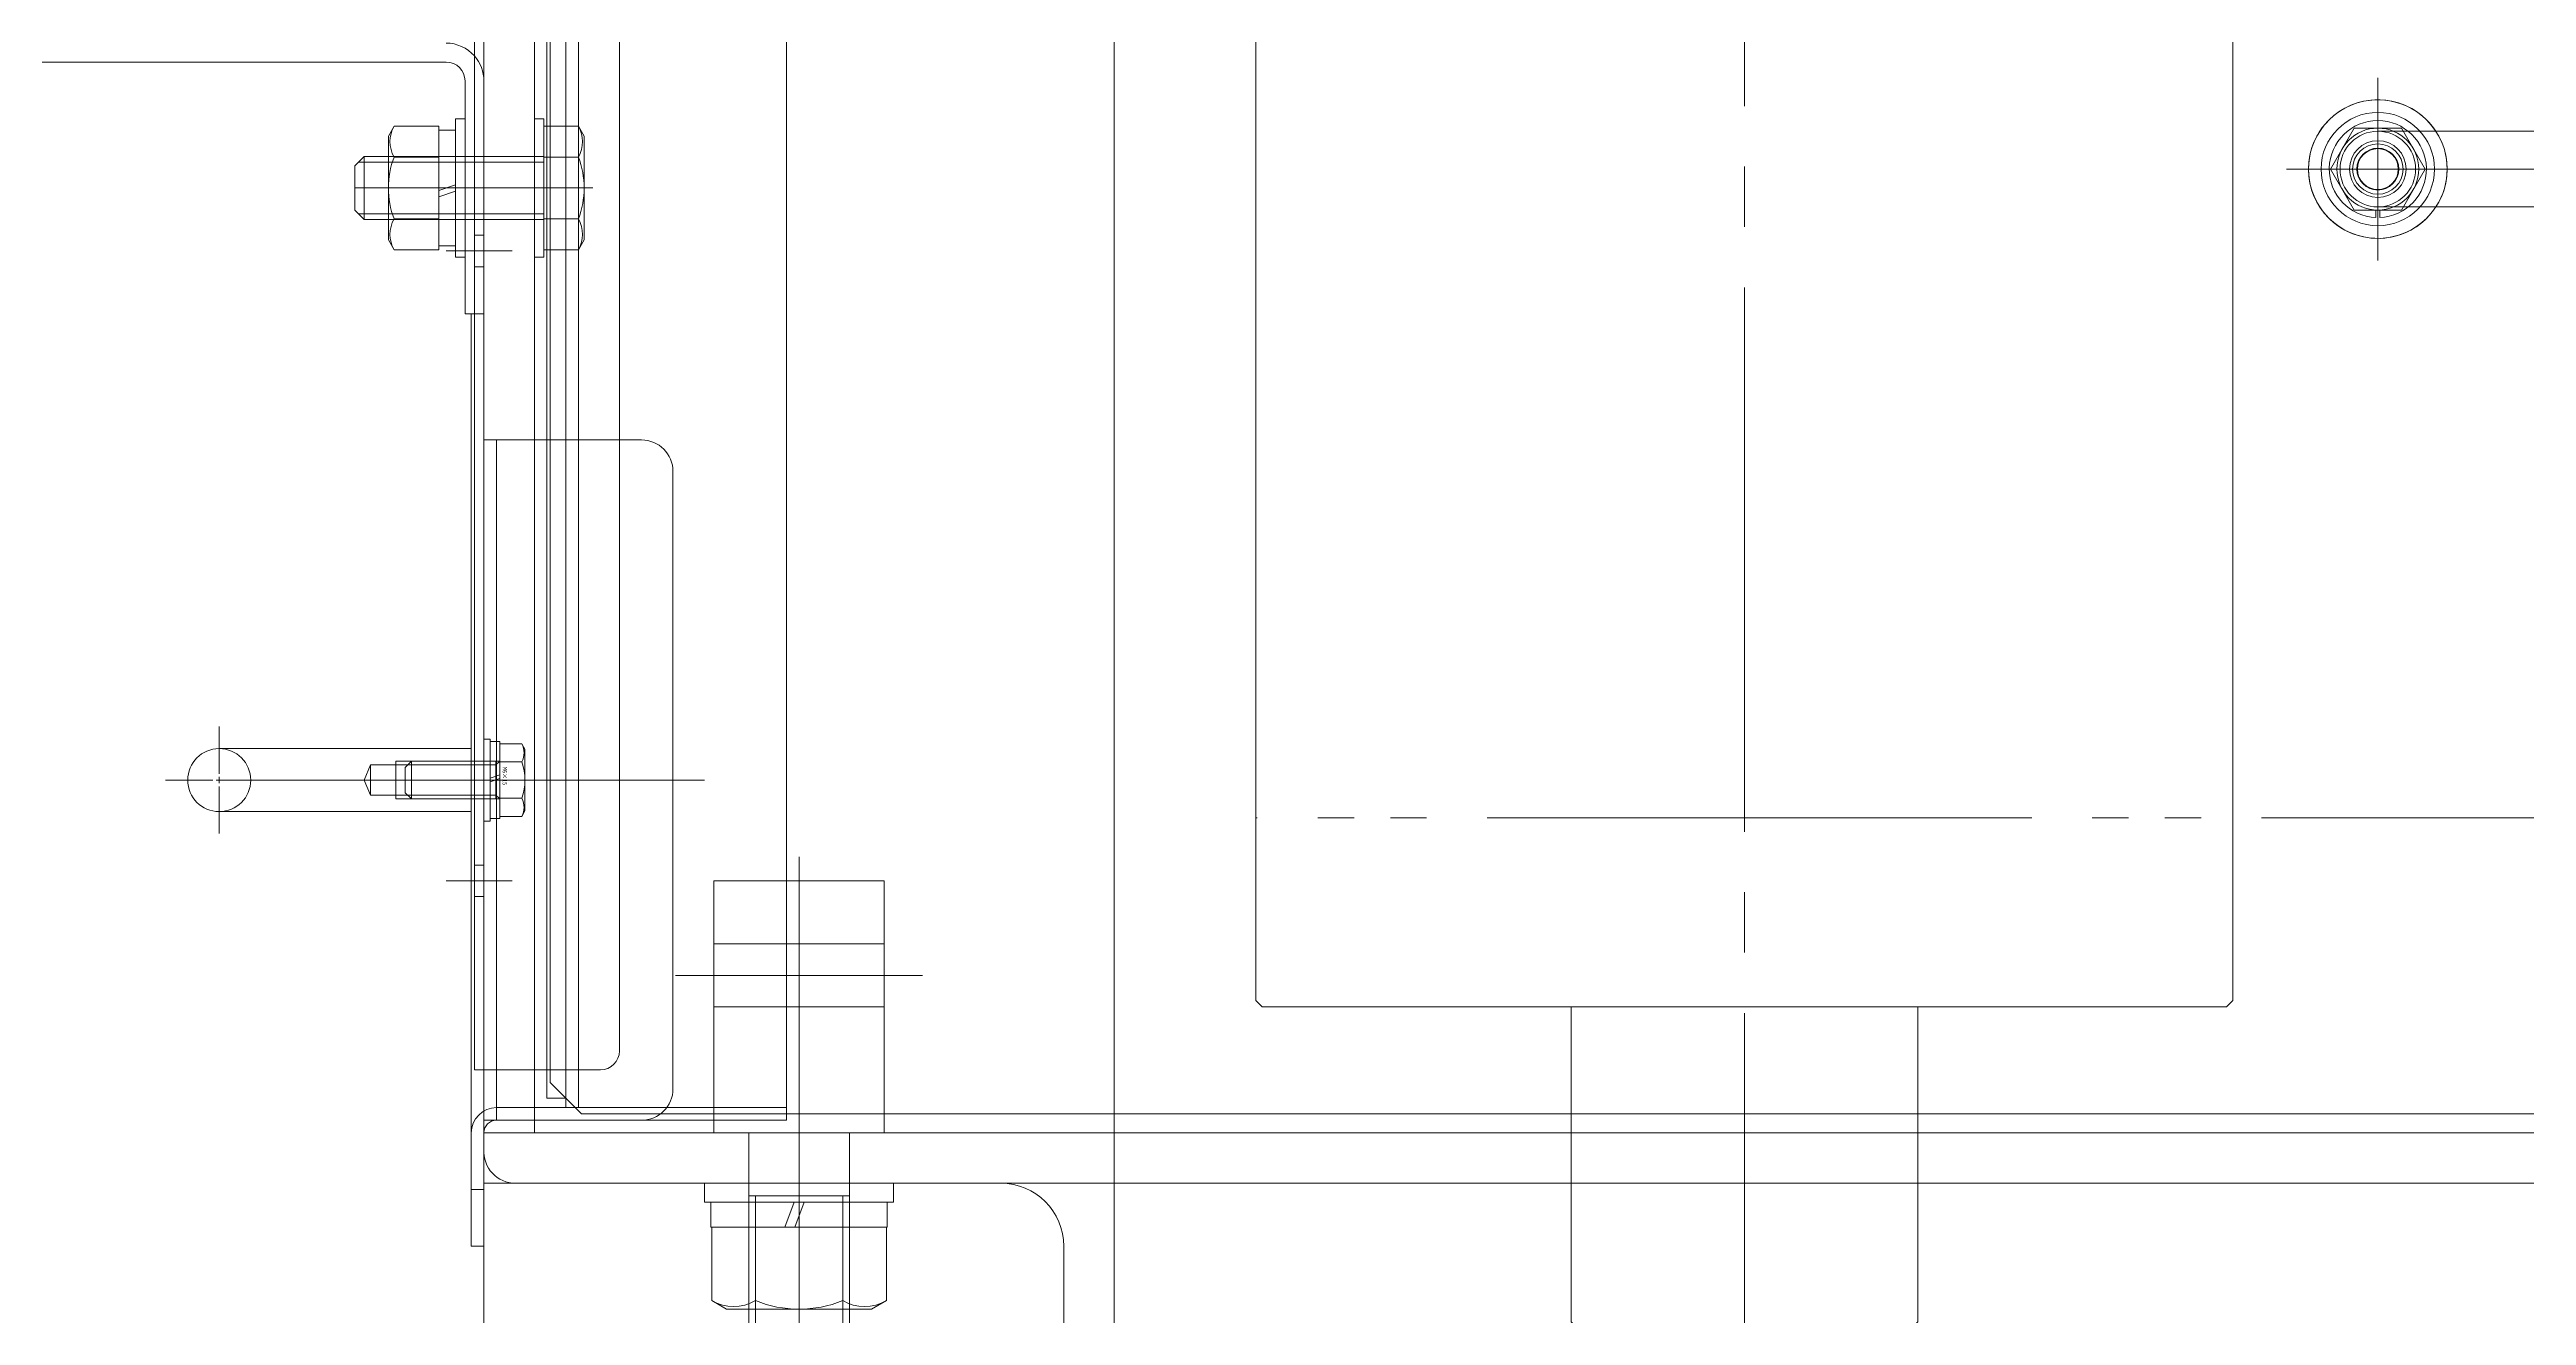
# Model space of a CAD drawing. Units: millimetres at full size. Extents: x -32787 to 32787, y -11878 to 14562.
# Drawn here: x -13206.8 to -12813.8, y 8945.3 to 9146.3 of the extents above; entities that cross this region are included whole.
import ezdxf
from ezdxf.enums import TextEntityAlignment as Align

# ---------------------------------------------------------------- set-up
doc = ezdxf.new("R2010")
doc.units = ezdxf.units.MM
doc.header["$LTSCALE"] = 9.6
doc.linetypes.add('CHAIN2', pattern=[12, 9, -1, 1, -1])
doc.linetypes.add('DOUBLE_CHAIN2', pattern=[12.8, 9, -1, 0.6, -0.6, 0.6, -1])
for name, color, linetype, lineweight in [('0-2_0', 2, 'Continuous', 9), ('0-7_01_外形線', 134, 'Continuous', 9), ('0-8_04_中心線', 4, 'CHAIN2', 9), ('0-9_03_かくれ線', 5, 'Continuous', 9), ('0-A_06_PHANTOM', 2, 'DOUBLE_CHAIN2', 9), ('0-B_02_細線', 6, 'Continuous', 9)]:
    doc.layers.add(name, color=color, linetype=linetype, lineweight=lineweight)
doc.styles.add('ＭＳ ゴシック', font='')
doc.styles.get('ＭＳ ゴシック').set_extended_font_data('MS Gothic')

# ---------------------------------------------------------------- blocks, each defined once
blk = doc.blocks.new('U5199')
at = {"layer": '0-8_04_中心線'}
for p, q in [((0, 0.9), (0, 8)), ((-8, 0), (-0.9, 0)), ((0.9, 0), (8, 0)), ((0, -8), (0, -0.9))]:
    blk.add_line(p, q, dxfattribs=at)
at = {"layer": '0-8_04_中心線', "linetype": 'Continuous'}
for p, q in [((-0.45, 0), (0.45, 0)), ((0, -0.45), (0, 0.45))]:
    blk.add_line(p, q, dxfattribs=at)
blk = doc.blocks.new('U5209')
at = {"layer": '0-8_04_中心線'}
for p, q in [((0, 2.2), (0, 14.5)), ((-14.5, 0), (-2.2, 0)), ((2.2, 0), (14.5, 0)), ((0, -14.5), (0, -2.2))]:
    blk.add_line(p, q, dxfattribs=at)
at = {"layer": '0-8_04_中心線', "linetype": 'Continuous'}
for p, q in [((-1.1, 0), (1.1, 0)), ((0, -1.1), (0, 1.1))]:
    blk.add_line(p, q, dxfattribs=at)
blk = doc.blocks.new('U5211')
at = {"layer": '0-8_04_中心線'}
for p, q in [((0, 1.2), (0, 9.5)), ((-9.5, 0), (-1.2, 0)), ((1.2, 0), (9.5, 0)), ((0, -9.5), (0, -1.2))]:
    blk.add_line(p, q, dxfattribs=at)
at = {"layer": '0-8_04_中心線', "linetype": 'Continuous'}
for p, q in [((-0.6, 0), (0.6, 0)), ((0, -0.6), (0, 0.6))]:
    blk.add_line(p, q, dxfattribs=at)
blk = doc.blocks.new('U5207')
at = {"layer": '0-8_04_中心線'}
for p, q in [((0, 2.2), (0, 14.5)), ((-14.5, 0), (-2.2, 0)), ((2.2, 0), (14.5, 0)), ((0, -14.5), (0, -2.2))]:
    blk.add_line(p, q, dxfattribs=at)
at = {"layer": '0-8_04_中心線', "linetype": 'Continuous'}
for p, q in [((-1.1, 0), (1.1, 0)), ((0, -1.1), (0, 1.1))]:
    blk.add_line(p, q, dxfattribs=at)
blk = doc.blocks.new('U5233')
at = {"layer": '0-8_04_中心線'}
for p, q in [((0, 1), (0, 8.5)), ((-8.5, 0), (-1, 0)), ((1, 0), (8.5, 0)), ((0, -8.5), (0, -1))]:
    blk.add_line(p, q, dxfattribs=at)
at = {"layer": '0-8_04_中心線', "linetype": 'Continuous'}
for p, q in [((-0.5, 0), (0.5, 0)), ((0, -0.5), (0, 0.5))]:
    blk.add_line(p, q, dxfattribs=at)

msp = doc.modelspace()

# ---------------------------------------------------------------- linework, layer by layer
at = {"layer": '0-2_0', "color": 134}
for p, q in [((-13137.919, 8974.284), (-13137.919, 8984.284)), ((-13037.919, 8977.284), (-13037.919, 8974.284))]:
    msp.add_line(p, q, dxfattribs=at)
at = {"layer": '0-7_01_外形線'}
for p, q in [((-13139.419, 8984.284), (-13139.419, 9644.284)), ((-13116.419, 8987.284), (-13116.419, 9641.284)), ((-13143.919, 9144.284), (-13731.919, 9144.284)), ((-13152.165, 9134.099), (-13153.069, 9132.534)), ((-13145.069, 9134.099), (-13152.165, 9134.099)), ((-13145.069, 9134.099), (-13145.069, 9114.469)), ((-13145.069, 9133.484), (-13145.069, 9123.874)), ((-13142.419, 9133.484), (-13145.069, 9133.484)), ((-13142.419, 9133.484), (-13142.419, 9124.784)), ((-13153.069, 9132.534), (-13153.069, 9116.034)), ((-12837.419, 9133.284), (-12687.419, 9133.284)), ((-13156.919, 9129.284), (-13158.419, 9127.784)), ((-13158.419, 9120.784), (-13158.419, 9127.784)), ((-13156.919, 9119.284), (-13156.919, 9129.284)), ((-13153.069, 9129.284), (-13156.919, 9129.284)), ((-13145.069, 9129.191), (-13152.165, 9129.191)), ((-13142.419, 9124.784), (-13145.069, 9123.874)), ((-13142.419, 9123.784), (-13145.069, 9122.874)), ((-13145.069, 9122.874), (-13145.069, 9115.084)), ((-13142.419, 9123.784), (-13142.419, 9115.084)), ((-13156.919, 9119.284), (-13158.419, 9120.784)), ((-13153.069, 9119.284), (-13156.919, 9119.284)), ((-13145.069, 9119.376), (-13152.165, 9119.376)), ((-12837.419, 9121.284), (-12687.419, 9121.284)), ((-13152.165, 9114.469), (-13153.069, 9116.034)), ((-13145.069, 9114.469), (-13152.165, 9114.469)), ((-13145.069, 9115.084), (-13142.419, 9115.084)), ((-13179.919, 9035.284), (-13139.919, 9035.284)), ((-13119.419, 8984.284), (-13139.419, 8984.284)), ((-13137.919, 8956.284), (-13137.919, 8984.284)), ((-12965.419, 8977.284), (-12965.419, 8974.284)), ((-12910.419, 8977.284), (-12910.419, 8974.284)), ((-13037.919, 8974.284), (-13137.919, 8974.284)), ((-13137.919, 8966.284), (-12203.919, 8966.284)), ((-13137.919, 8956.284), (-13139.919, 8956.284))]:
    msp.add_line(p, q, dxfattribs=at)
for points in [[(-13139.419, 9104.284), (-13140.919, 9104.284), (-13140.919, 9141.284)], [(-13139.419, 9104.284), (-13139.919, 9104.284), (-13139.919, 8956.284)], [(-13179.919, 9025.284), (-13139.919, 9025.284), (-13139.919, 9035.284)], [(-13127.419, 8984.284), (-13127.419, 8982.284), (-13122.419, 8977.284), (-12394.419, 8977.284), (-12389.419, 8982.284), (-12389.419, 8984.284)]]:
    msp.add_lwpolyline(points, dxfattribs=at)
for points in [[(-13140.919, 9113.284), (-13140.919, 9135.284), (-13142.419, 9135.284), (-13142.419, 9113.284)], [(-13137.919, 8974.284), (-12203.919, 8974.284), (-12203.919, 8874.284), (-13135.919, 8874.284), (-13137.919, 8876.284)]]:
    msp.add_lwpolyline(points, close=True, dxfattribs=at)
for centre, radius, start, end in [((-13143.919, 9141.284), 6, 41.40962, 90), ((-13143.919, 9141.284), 3, 0, 90), ((-12837.419, 9127.284), 11, 33.05573, 326.94427), ((-13147.915, 9131.645), 4.907, 150.00001, 209.99999), ((-12837.419, 9127.284), 6, 90, 270), ((-13139.29, 9124.284), 13.779, 159.136, 200.864), ((-13147.915, 9116.922), 4.907, 150.00001, 209.99999), ((-13179.919, 9030.284), 5, 90, 270), ((-13119.419, 8987.284), 3, 270, 0)]:
    msp.add_arc(centre, radius, start, end, dxfattribs=at)
at = {"layer": '0-8_04_中心線'}
for p, q in [((-12937.919, 11066.893), (-12937.919, 8741.932)), ((-12837.419, 9127.284), (-12687.419, 9127.284)), ((-12837.419, 9127.284), (-12687.419, 9127.284)), ((-13122.019, 9124.284), (-13158.419, 9124.284)), ((-13153.069, 9124.284), (-13145.069, 9124.284)), ((-13149.154, 9124.284), (-13129.756, 9124.284)), ((-13147.296, 9124.284), (-13120.64, 9124.284)), ((-13145.069, 9124.284), (-13142.419, 9124.284)), ((-13142.419, 9124.284), (-13140.919, 9124.284)), ((-13143.919, 9114.284), (-13133.419, 9114.284)), ((-13179.919, 9030.284), (-13136.919, 9030.284)), ((-13131.419, 9030.284), (-13150.419, 9030.284)), ((-13144.919, 9030.284), (-13102.919, 9030.284)), ((-13087.919, 8934.599), (-13087.919, 9018.093)), ((-13143.919, 9014.284), (-13133.419, 9014.284)), ((-13107.532, 8999.284), (-13068.306, 8999.284)), ((-13087.919, 8956.928), (-13087.919, 8983.585))]:
    msp.add_line(p, q, dxfattribs=at)
at = {"layer": '0-9_03_かくれ線'}
for p, q in [((-13129.919, 8974.284), (-13129.919, 10974.284)), ((-13122.919, 8978.284), (-13122.919, 10970.284)), ((-13037.919, 10971.284), (-13037.919, 8977.284)), ((-13137.919, 8984.284), (-13137.919, 10964.284)), ((-13015.419, 9024.284), (-13015.419, 10924.284)), ((-12860.419, 10924.284), (-12860.419, 9024.284)), ((-13137.919, 8984.284), (-13137.919, 9644.284)), ((-13137.919, 9141.284), (-13137.919, 9104.284)), ((-13128.419, 9134.099), (-13122.922, 9134.099)), ((-13128.419, 9134.099), (-13128.419, 9114.469)), ((-13122.922, 9134.099), (-13122.019, 9132.534)), ((-13122.019, 9116.034), (-13122.019, 9132.534)), ((-13128.419, 9129.284), (-13153.069, 9129.284)), ((-13128.419, 9128.384), (-13153.069, 9128.384)), ((-13128.419, 9129.191), (-13122.922, 9129.191)), ((-13128.419, 9120.184), (-13153.069, 9120.184)), ((-13128.419, 9119.284), (-13153.069, 9119.284)), ((-13128.419, 9119.376), (-13122.922, 9119.376)), ((-12837.719, 9120.784), (-12837.719, 9119.59)), ((-12837.119, 9120.784), (-12837.119, 9119.59)), ((-13139.419, 9116.784), (-13137.919, 9116.784)), ((-13128.419, 9114.469), (-13122.922, 9114.469)), ((-13122.922, 9114.469), (-13122.019, 9116.034)), ((-13139.419, 9111.784), (-13137.919, 9111.784)), ((-13139.419, 9104.284), (-13137.919, 9104.284)), ((-13139.419, 9104.284), (-13137.919, 9104.284)), ((-13137.919, 8984.284), (-13137.919, 9104.284)), ((-13135.919, 9084.284), (-13135.919, 8976.284)), ((-13107.919, 8981.284), (-13107.919, 9079.284)), ((-13136.919, 9030.584), (-13136.919, 9036.384)), ((-13135.419, 9036.384), (-13136.919, 9036.384)), ((-13135.419, 9031.13), (-13135.419, 9036.384)), ((-13135.419, 9024.51), (-13135.419, 9036.057)), ((-13135.419, 9036.057), (-13131.923, 9036.057)), ((-13135.419, 9024.51), (-13135.419, 9036.057)), ((-13131.923, 9036.057), (-13131.419, 9035.184)), ((-13149.419, 9033.284), (-13150.419, 9032.284)), ((-13150.419, 9028.284), (-13150.419, 9032.284)), ((-13136.019, 9032.684), (-13150.019, 9032.684)), ((-13149.419, 9027.284), (-13149.419, 9033.284)), ((-13135.419, 9033.284), (-13149.419, 9033.284)), ((-13136.019, 9033.284), (-13136.019, 9027.284)), ((-13136.019, 9032.684), (-13135.419, 9033.284)), ((-13135.419, 9033.17), (-13131.923, 9033.17)), ((-13131.419, 9025.384), (-13131.419, 9035.184)), ((-13149.419, 9027.284), (-13150.419, 9028.284)), ((-13136.019, 9027.884), (-13150.019, 9027.884)), ((-13136.919, 9030.584), (-13135.419, 9031.13)), ((-13136.919, 9029.984), (-13135.419, 9030.53)), ((-13136.919, 9024.184), (-13136.919, 9029.984)), ((-13136.019, 9027.884), (-13135.419, 9027.284)), ((-13135.419, 9024.184), (-13135.419, 9030.53)), ((-13135.419, 9027.397), (-13131.923, 9027.397)), ((-13135.419, 9027.284), (-13149.419, 9027.284)), ((-13136.919, 9024.184), (-13135.419, 9024.184)), ((-13135.419, 9024.51), (-13131.923, 9024.51)), ((-13131.923, 9024.51), (-13131.419, 9025.384)), ((-13015.419, 8995.284), (-13015.419, 9024.284)), ((-12860.419, 8995.284), (-12860.419, 9024.284)), ((-13139.419, 9016.784), (-13137.919, 9016.784)), ((-13139.419, 9011.784), (-13137.919, 9011.784)), ((-13087.919, 8974.284), (-13087.919, 9014.284)), ((-13101.419, 9004.284), (-13074.419, 9004.284)), ((-13101.419, 8994.284), (-13074.419, 8994.284)), ((-12965.419, 8994.284), (-12965.419, 8977.284)), ((-12910.419, 8994.284), (-12910.419, 8977.284)), ((-13137.919, 8976.284), (-13112.919, 8976.284)), ((-13135.919, 8976.284), (-13089.919, 8976.284)), ((-13132.919, 8966.284), (-13055.919, 8966.284)), ((-13102.919, 8966.284), (-13072.919, 8966.284)), ((-13102.919, 8963.284), (-13102.919, 8966.284)), ((-13088.719, 8963.284), (-13101.919, 8963.284)), ((-13101.919, 8959.284), (-13101.919, 8963.284)), ((-13095.912, 8964.284), (-13079.912, 8964.284)), ((-13094.829, 8939.284), (-13094.829, 8964.284)), ((-13088.719, 8963.284), (-13090.175, 8959.284)), ((-13087.119, 8963.284), (-13088.575, 8959.284)), ((-13073.919, 8963.284), (-13087.119, 8963.284)), ((-13080.994, 8939.284), (-13080.994, 8964.284)), ((-13073.919, 8963.284), (-13073.919, 8959.284)), ((-13090.175, 8959.284), (-13101.919, 8959.284)), ((-13094.847, 8959.284), (-13094.847, 8947.644)), ((-13073.919, 8959.284), (-13088.575, 8959.284)), ((-13080.991, 8959.284), (-13080.991, 8947.644)), ((-13074.063, 8959.284), (-13074.063, 8947.644)), ((-13045.919, 8879.284), (-13045.919, 8956.284)), ((-13101.775, 8947.644), (-13099.419, 8946.284)), ((-13076.419, 8946.284), (-13099.419, 8946.284)), ((-13074.063, 8947.644), (-13076.419, 8946.284))]:
    msp.add_line(p, q, dxfattribs=at)
for points in [[(-13089.919, 10970.284), (-13124.919, 10970.284), (-13124.919, 8978.284), (-13089.919, 8978.284)], [(-13124.919, 9969.784), (-13124.919, 8979.784), (-13127.919, 8979.784), (-13127.919, 9969.784)], [(-13128.419, 9113.284), (-13128.419, 9135.284), (-13129.919, 9135.284), (-13129.919, 9113.284)], [(-12841.172, 9133.784), (-12844.924, 9127.284), (-12841.172, 9120.784), (-12833.666, 9120.784), (-12829.913, 9127.284), (-12833.666, 9133.784)], [(-13137.919, 9036.784), (-13137.919, 9023.784), (-13136.919, 9023.784), (-13136.919, 9036.784)], [(-13101.419, 9014.284), (-13074.419, 9014.284), (-13074.419, 8974.284), (-13101.419, 8974.284)]]:
    msp.add_lwpolyline(points, close=True, dxfattribs=at)
for points in [[(-13116.419, 9524.284), (-13122.419, 9524.284), (-13127.419, 9519.284), (-13127.419, 8984.284)], [(-13112.919, 9084.284), (-13137.919, 9084.284), (-13137.919, 8976.284)], [(-13155.919, 9027.884), (-13156.913, 9030.284), (-13155.919, 9032.684)], [(-13139.919, 9027.884), (-13155.919, 9027.884), (-13155.919, 9032.684), (-13139.919, 9032.684)], [(-13139.919, 9027.284), (-13151.919, 9027.284), (-13151.919, 9033.284), (-13139.919, 9033.284)], [(-12860.419, 8995.284), (-12861.419, 8994.284), (-13014.419, 8994.284), (-13015.419, 8995.284)], [(-13089.919, 8976.284), (-13089.919, 8978.284), (-13135.919, 8978.284)], [(-13139.919, 8974.284), (-13139.919, 8965.284), (-13137.919, 8965.284), (-13137.919, 8974.284)], [(-13040.919, 8874.284), (-13037.919, 8874.284), (-13037.919, 8974.284), (-13137.919, 8974.284), (-13137.919, 8971.284)], [(-13095.912, 8974.284), (-13095.912, 8940.366), (-13094.829, 8939.284), (-13080.994, 8939.284), (-13079.912, 8940.366), (-13079.912, 8974.284)], [(-12965.419, 8974.284), (-12965.419, 8944.284), (-12964.419, 8943.284)], [(-12910.419, 8974.284), (-12910.419, 8944.284), (-12911.419, 8943.284)], [(-13102.919, 8963.284), (-13072.919, 8963.284), (-13072.919, 8966.284)], [(-13074.063, 8959.284), (-13101.775, 8959.284), (-13101.775, 8947.644)]]:
    msp.add_lwpolyline(points, dxfattribs=at)
for radius in [11, 9, 6.5, 4.5, 4, 4, 3.324, 3.25]:
    msp.add_circle((-12837.419, 9127.284), radius, dxfattribs=at)
for centre, radius, start, end in [((-13143.919, 9141.284), 6, 0, 41.40962), ((-13127.172, 9131.645), 4.907, 330.00001, 29.99999), ((-12837.419, 9127.284), 7.7, 272.23287, 267.76713), ((-12837.419, 9127.284), 6, 270, 90), ((-12837.419, 9127.284), 11, 326.94427, 33.05573), ((-13135.798, 9124.284), 13.779, 339.136, 20.864), ((-13127.172, 9116.922), 4.907, 330.00001, 29.99999), ((-13112.919, 9079.284), 5, 0, 90), ((-13179.919, 9030.284), 5, 270, 90), ((-13134.423, 9034.614), 2.887, 330.00001, 29.99999), ((-13139.933, 9030.284), 8.514, 340.18087, 19.81913), ((-13134.423, 9025.954), 2.887, 330.00001, 29.99999), ((-13112.919, 8981.284), 5, 270, 0), ((-13135.919, 8974.284), 4, 90, 180), ((-13135.919, 8974.284), 2, 90, 180), ((-13132.919, 8971.284), 5, 175.96159, 270), ((-13055.919, 8956.284), 10, 0, 90), ((-13098.311, 8953.644), 6.928, 240.00001, 299.99999), ((-13087.919, 8964.605), 18.321, 247.78075, 292.21925), ((-13077.527, 8953.644), 6.928, 240.00001, 299.99999)]:
    msp.add_arc(centre, radius, start, end, dxfattribs=at)
at = {"layer": '0-A_06_PHANTOM', "color": 5}
msp.add_lwpolyline([(-13015.419, 9024.284), (-13015.419, 10924.284), (-12400.819, 10924.284), (-12400.819, 9024.284)], close=True, dxfattribs=at)
at = {"layer": '0-B_02_細線'}
for p, q in [((-13153.069, 9128.384), (-13157.819, 9128.384)), ((-13153.069, 9120.184), (-13157.819, 9120.184))]:
    msp.add_line(p, q, dxfattribs=at)

# ---------------------------------------------------------------- block references
at = {"layer": '0-8_04_中心線'}
for name in ['U5209', 'U5207', 'U5211']:
    msp.add_blockref(name, (-12837.419, 9127.284), dxfattribs=at)
for name, p, rotation in [('U5199', (-12837.419, 9127.284), 180), ('U5233', (-13179.919, 9030.284), 90)]:
    msp.add_blockref(name, p, dxfattribs=dict(at, rotation=rotation))

# ---------------------------------------------------------------- texts
at = {"layer": '0-9_03_かくれ線', "style": 'ＭＳ ゴシック', "width": 0.8}
msp.add_text('M6×15', height=0.7331, rotation=270, dxfattribs=at).set_placement((-13135.184, 9032.358), align=Align.BOTTOM_LEFT)

doc.saveas('drawing.dxf')
